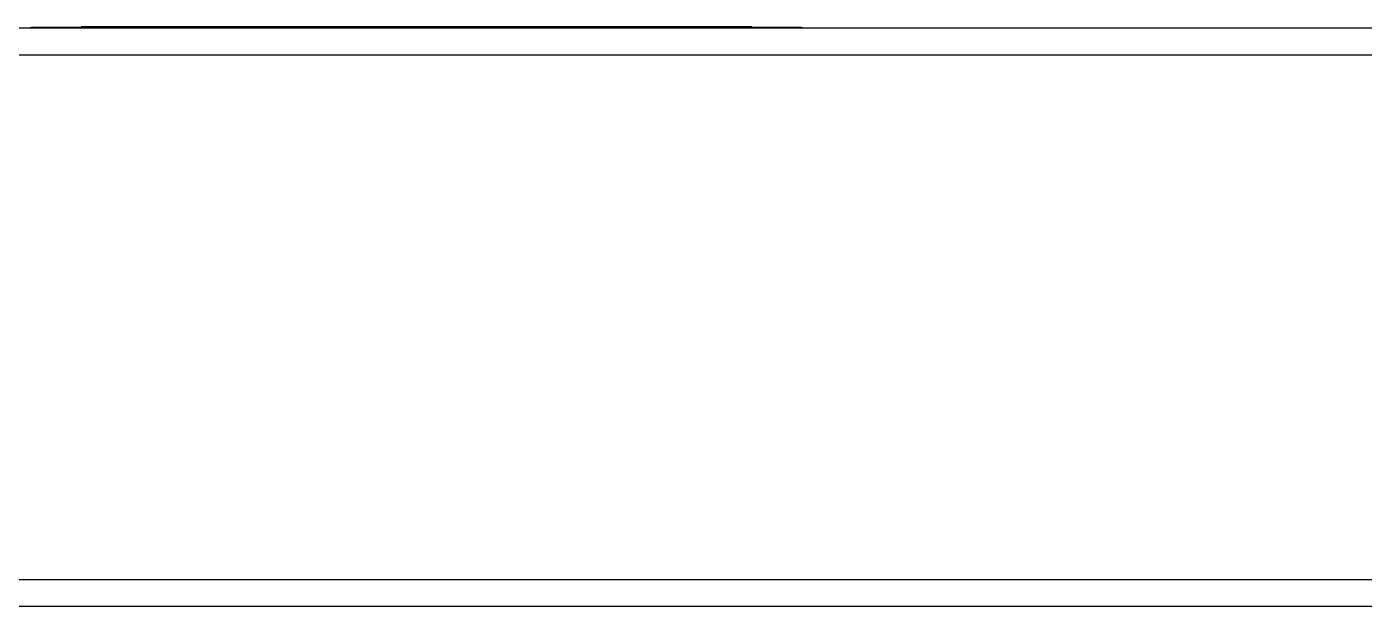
# Model space of a CAD drawing. Header units: inches. Extents: x 0 to 11, y 0 to 8.4.
# Drawn here: x 6.592 to 7.234, y 3.495 to 3.773 of the extents above; entities that cross this region are included whole.
import ezdxf

# ---------------------------------------------------------------- set-up
doc = ezdxf.new("R2010")
doc.units = ezdxf.units.IN
doc.header["$MEASUREMENT"] = 0

msp = doc.modelspace()

# ---------------------------------------------------------------- linework, layer by layer
at = {"color": 7, "linetype": 'Continuous', "lineweight": 25}
for p, q in [((8.359, 3.77257303), (6.109, 3.77257303)), ((6.61808333, 3.7728897), (6.59436417, 3.7728897)), ((6.59436417, 3.7728897), (6.59436417, 3.77257303)), ((6.94008333, 3.77330637), (6.61808333, 3.77330637)), ((6.61808333, 3.77330637), (6.61808333, 3.77257303)), ((6.94008333, 3.77330637), (6.94008333, 3.77257303)), ((6.96380249, 3.7728897), (6.94008333, 3.7728897)), ((6.96380249, 3.77257303), (6.96380249, 3.7728897)), ((8.359, 3.75965637), (6.109, 3.75965637)), ((6.109, 3.5079897), (8.359, 3.5079897)), ((6.109, 3.49507303), (8.359, 3.49507303))]:
    msp.add_line(p, q, dxfattribs=at)
for centre, start, end in [((6.59436417, 3.76960886), 90, 115.38066361), ((6.96380249, 3.76960886), 64.61933639, 90)]:
    msp.add_arc(centre, 0.00328084, start, end, dxfattribs=at)

doc.saveas('drawing.dxf')
